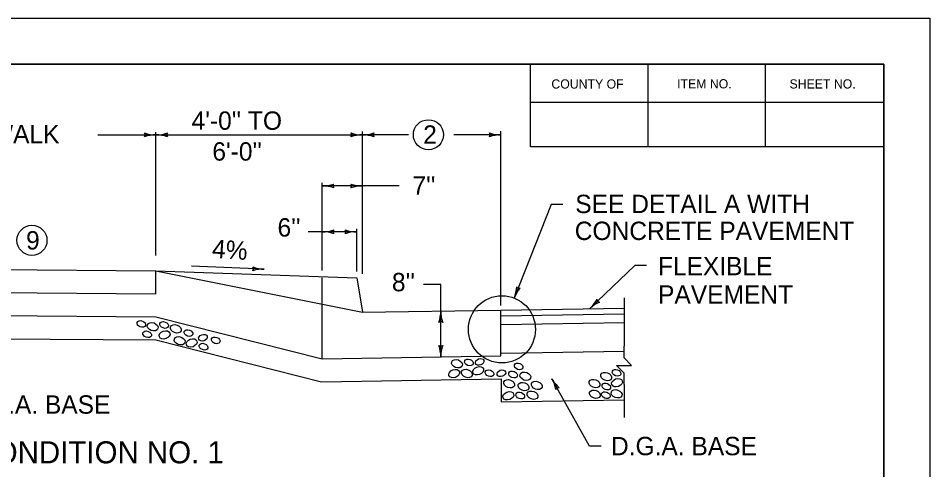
# Model space of a CAD drawing. Extents: x 1000 to 1036.3, y 1000 to 1022.
# Drawn here: x 1026.07 to 1036, y 1017.08 to 1022 of the extents above; entities that cross this region are included whole.
import ezdxf

# ---------------------------------------------------------------- set-up
doc = ezdxf.new("R2010")
doc.units = 0
for name, color, linetype in [('Level 1', 7, 'Continuous'), ('Level 10', 7, 'Continuous'), ('Level 11', 7, 'Continuous'), ('Level 51', 7, 'Continuous'), ('Level 53', 7, 'Continuous'), ('SB_PL_CUTLINE_PR', 7, 'Continuous'), ('SB_PL_SBL4_PR', 7, 'Continuous')]:
    doc.layers.add(name, color=color, linetype=linetype)

msp = doc.modelspace()

# ---------------------------------------------------------------- linework, layer by layer
at = {"layer": 'Level 1'}
for p, q in [((1026.9354, 1020.7298), (1027.569, 1020.7298)), ((1027.569, 1019.4153), (1027.569, 1020.7588)), ((1027.569, 1020.7298), (1029.819, 1020.7298)), ((1029.819, 1019.2179), (1029.819, 1020.7673)), ((1030.3197, 1020.7298), (1029.819, 1020.7298)), ((1031.3267, 1020.7298), (1030.8156, 1020.7298)), ((1031.3267, 1018.8717), (1031.3267, 1020.7713)), ((1029.3815, 1019.2525), (1029.3815, 1020.2073)), ((1029.819, 1020.1735), (1029.3815, 1020.1735)), ((1029.7801, 1020.1735), (1029.3815, 1020.1735)), ((1030.2176, 1020.1735), (1029.819, 1020.1735)), ((1031.8742, 1019.9717), (1031.4726, 1018.9517)), ((1032.001, 1019.9717), (1031.8742, 1019.9717)), ((1029.7565, 1019.24), (1029.7565, 1019.7078)), ((1029.7565, 1019.6735), (1029.2279, 1019.6735)), ((1028.7492, 1019.2657), (1027.9546, 1019.2988)), ((1032.7872, 1019.3063), (1032.2967, 1018.8372)), ((1032.9122, 1019.3063), (1032.7872, 1019.3063)), ((1023.819, 1019.2772), (1027.569, 1019.249)), ((1027.569, 1018.999), (1027.569, 1019.249)), ((1027.569, 1019.249), (1029.819, 1018.7985)), ((1027.569, 1019.249), (1029.7565, 1019.1735)), ((1029.3815, 1018.2916), (1029.3815, 1019.1735)), ((1029.7565, 1019.1735), (1029.819, 1018.7985)), ((1030.6725, 1019.0999), (1030.483, 1019.0999)), ((1030.6725, 1018.3118), (1030.6725, 1019.0999)), ((1023.8209, 1019.0272), (1027.569, 1018.999)), ((1032.6687, 1018.9547), (1032.6687, 1018.4266)), ((1029.819, 1018.7985), (1031.3266, 1018.8221)), ((1031.3266, 1018.8221), (1032.6687, 1018.843)), ((1031.3266, 1018.3221), (1031.3266, 1018.8221)), ((1023.819, 1018.7759), (1027.569, 1018.7478)), ((1027.569, 1018.7478), (1029.3815, 1018.2916)), ((1031.3276, 1018.7596), (1032.6687, 1018.7805)), ((1031.329, 1018.6658), (1032.6687, 1018.6868)), ((1023.819, 1018.5252), (1027.569, 1018.497)), ((1027.569, 1018.497), (1029.3736, 1018.0415)), ((1029.3815, 1018.2916), (1031.3266, 1018.3221)), ((1031.3339, 1018.3534), (1032.6687, 1018.3743)), ((1029.3736, 1018.0415), (1031.3305, 1018.0721)), ((1031.3305, 1018.0721), (1031.3305, 1017.822)), ((1032.2936, 1017.3393), (1031.8836, 1018.0742)), ((1032.6687, 1018.0099), (1032.6687, 1017.6503)), ((1031.3305, 1017.822), (1032.6687, 1017.8429)), ((1032.4186, 1017.3393), (1032.2936, 1017.3393))]:
    msp.add_line(p, q, dxfattribs=at)
msp.add_lwpolyline([(1032.6687, 1018.0099), (1032.6687, 1018.1349), (1032.5854, 1018.2183), (1032.752, 1018.2183), (1032.6687, 1018.3016), (1032.6687, 1018.4266)], dxfattribs=at)
for centre, radius in [((1030.5372, 1020.7311), 0.1638), ((1026.218, 1019.5813), 0.1638), ((1031.3387, 1018.6116), 0.3655)]:
    msp.add_circle(centre, radius, dxfattribs=at)
for centre, radius, start, end in [((1027.4204, 1020.7299), 0.0313, 318.7746, 40.89129), ((1027.569, 1020.3389), 0.3909, 90, 108.66878), ((1027.569, 1021.1208), 0.3909, 251.34716, 269.99389), ((1027.569, 1021.1208), 0.3909, 269.98778, 270), ((1027.569, 1021.1208), 0.3909, 270, 288.66878), ((1027.569, 1020.3389), 0.3909, 89.98778, 90), ((1027.569, 1020.3389), 0.3909, 71.34716, 89.99389), ((1027.7177, 1020.7298), 0.0313, 138.7746, 220.89129), ((1029.6704, 1020.7299), 0.0313, 318.7746, 40.89129), ((1029.819, 1020.3389), 0.3909, 90, 108.66878), ((1029.819, 1021.1208), 0.3909, 251.34716, 269.99389), ((1029.819, 1021.1208), 0.3909, 269.98778, 270), ((1029.819, 1021.1208), 0.3909, 270, 288.66878), ((1029.819, 1020.3389), 0.3909, 89.98778, 90), ((1029.819, 1020.3389), 0.3909, 71.34716, 89.99389), ((1029.9677, 1020.7298), 0.0313, 138.7746, 220.89129), ((1031.178, 1020.7299), 0.0313, 318.7746, 40.89129), ((1031.3267, 1020.3389), 0.3909, 90, 108.66878), ((1031.3267, 1021.1208), 0.3909, 251.34716, 269.99389), ((1031.3267, 1020.3389), 0.3909, 89.98778, 90), ((1029.3815, 1020.5644), 0.3909, 270, 288.66878), ((1029.5302, 1020.1735), 0.0313, 138.7746, 220.89129), ((1029.6704, 1020.1736), 0.0313, 318.7746, 40.89129), ((1029.819, 1020.5644), 0.3909, 251.34716, 269.99389), ((1029.3815, 1020.5644), 0.3909, 269.98778, 270), ((1029.3815, 1019.7826), 0.3909, 71.34716, 89.99389), ((1029.819, 1019.7826), 0.3909, 90, 108.66878), ((1029.819, 1019.7826), 0.3909, 89.98778, 90), ((1029.3815, 1020.0644), 0.3909, 270, 288.66878), ((1029.5302, 1019.6735), 0.0313, 138.7746, 220.89129), ((1029.6079, 1019.6736), 0.0313, 318.7746, 40.89129), ((1029.7565, 1020.0644), 0.3909, 251.34716, 269.99389), ((1029.3815, 1020.0644), 0.3909, 269.98778, 270), ((1029.3815, 1019.2826), 0.3909, 71.34716, 89.99389), ((1029.7565, 1019.2826), 0.3909, 90, 108.66878), ((1029.7565, 1019.2826), 0.3909, 89.98778, 90), ((1028.6007, 1019.2719), 0.0313, 316.3904, 38.5071), ((1028.7655, 1019.6563), 0.3909, 248.96296, 267.60969), ((1028.7329, 1018.8751), 0.3909, 87.61581, 106.28459), ((1028.7329, 1018.8751), 0.3909, 87.60358, 87.61581), ((1031.1088, 1019.0949), 0.3909, 338.50826, 357.17705), ((1031.8364, 1018.8085), 0.3909, 139.85542, 158.50215), ((1031.5271, 1019.09), 0.0313, 207.28286, 289.39956), ((1031.1088, 1019.0949), 0.3909, 338.49604, 338.50826), ((1032.0265, 1019.1197), 0.3909, 313.72144, 332.39023), ((1032.5669, 1018.5546), 0.3909, 115.0686, 133.71533), ((1032.4042, 1018.9399), 0.0313, 182.49604, 264.61274), ((1030.2816, 1018.8118), 0.3909, 341.34716, 359.99389), ((1031.0635, 1018.8118), 0.3909, 179.98778, 180), ((1031.0635, 1018.8118), 0.3909, 180, 198.66878), ((1032.0265, 1019.1197), 0.3909, 313.70922, 313.72144), ((1030.6725, 1018.6632), 0.0313, 48.7746, 130.89129), ((1030.6726, 1018.4605), 0.0313, 228.7746, 310.89129), ((1030.2816, 1018.3118), 0.3909, 0, 18.66878), ((1031.0635, 1018.3118), 0.3909, 161.34716, 179.99389), ((1030.2816, 1018.3118), 0.3909, 359.98778, 0), ((1032.2247, 1018.2645), 0.3906, 209.14709, 209.15932), ((1032.2247, 1018.2645), 0.3906, 209.15932, 227.8281), ((1031.5425, 1017.8839), 0.3906, 10.50647, 29.15321), ((1031.9559, 1017.9444), 0.0312, 77.93391, 160.05061)]:
    msp.add_arc(centre, radius, start, end, dxfattribs=at)
for centre, major_axis in [((1027.4095, 1018.6699), (0.046, -0.0168)), ((1027.5332, 1018.6403), (0.0575, -0.021)), ((1027.6576, 1018.659), (0.046, -0.0168)), ((1027.4732, 1018.5574), (0.046, -0.0168)), ((1027.6633, 1018.5507), (-0.0575, -0.021)), ((1027.7849, 1018.617), (0.0575, -0.021)), ((1027.9237, 1018.5712), (0.046, -0.0168)), ((1027.8274, 1018.4875), (0.0575, -0.021)), ((1027.9582, 1018.4632), (-0.0575, -0.021)), ((1028.0812, 1018.5205), (-0.046, -0.0168)), ((1028.2206, 1018.4907), (0.046, -0.0168)), ((1028.0874, 1018.4228), (0.046, -0.0168)), ((1030.9794, 1018.2515), (0.046, -0.0168)), ((1031.0957, 1018.2573), (-0.046, -0.0168)), ((1030.8487, 1018.2373), (0.0575, -0.021)), ((1031.0805, 1018.1599), (-0.0575, -0.021)), ((1031.5207, 1018.2083), (0.046, -0.0168)), ((1030.8189, 1018.1294), (-0.0575, -0.021)), ((1030.9566, 1018.1306), (0.0575, -0.021)), ((1031.2027, 1018.1336), (0.046, -0.0168)), ((1031.3322, 1018.1327), (-0.046, -0.0168)), ((1031.4597, 1018.1194), (0.046, -0.0168)), ((1031.5932, 1018.1002), (0.0575, -0.021)), ((1032.4749, 1018.0976), (0.0575, -0.021)), ((1032.5876, 1018.1387), (0.046, -0.0168)), ((1031.4179, 1018.0188), (0.0575, -0.021)), ((1031.5729, 1017.9883), (0.0575, -0.021)), ((1031.7178, 1018.0011), (0.0575, -0.021)), ((1032.3479, 1018.0214), (0.0575, -0.021)), ((1032.4758, 1017.9888), (0.046, -0.0168)), ((1032.5925, 1018.0303), (-0.0575, -0.021)), ((1031.4084, 1017.888), (-0.0575, -0.021)), ((1031.5384, 1017.8907), (0.046, -0.0168)), ((1031.672, 1017.8943), (0.0575, -0.021)), ((1032.3504, 1017.9045), (0.0575, -0.021)), ((1032.4707, 1017.8948), (0.046, -0.0168)), ((1032.588, 1017.9095), (0.0575, -0.021))]:
    msp.add_ellipse(centre, major_axis=major_axis, ratio=0.705595, dxfattribs=at)
at = {"layer": 'Level 10'}
for p, q in [((1000, 1022), (1036, 1022)), ((1036, 1022), (1036, 1000)), ((1007, 1021.5), (1035.5, 1021.5)), ((1035.5, 1021.5), (1035.5, 1000.5))]:
    msp.add_line(p, q, dxfattribs=at)
at = {"layer": 'Level 11'}
msp.add_lwpolyline([(1007, 1000.5), (1035.5, 1000.5), (1035.5, 1021.5), (1007, 1021.5)], close=True, dxfattribs=at)
at = {"layer": 'Level 51'}
for p, q in [((1031.65, 1021.5), (1031.5353, 1021.5)), ((1031.65, 1020.6), (1031.65, 1021.5)), ((1032.93, 1020.6), (1032.93, 1021.5)), ((1034.21, 1020.6), (1034.21, 1021.5)), ((1035.5, 1020.6), (1035.5, 1021.5)), ((1035.5, 1021.0807), (1031.65, 1021.0807)), ((1035.5, 1020.6), (1031.65, 1020.6))]:
    msp.add_line(p, q, dxfattribs=at)
at = {"layer": 'Level 53'}
for p, q in [((1031.65, 1020.6), (1031.65, 1021.5)), ((1035.5, 1020.6), (1035.5, 1021.5))]:
    msp.add_line(p, q, dxfattribs=at)
at = {"layer": 'SB_PL_CUTLINE_PR'}
msp.add_lwpolyline([(1000, 1022), (1036, 1022), (1036, 1000), (1000, 1000)], close=True, dxfattribs=at)
at = {"layer": 'SB_PL_SBL4_PR'}
msp.add_lwpolyline([(1007, 1000.5), (1035.5, 1000.5), (1035.5, 1021.5), (1007, 1021.5)], close=True, dxfattribs=at)

# ---------------------------------------------------------------- texts
at = {"layer": 'Level 1'}
for s, height, p in [("4'-0'' TO", 0.2, (1027.9571, 1020.7849)), ("5'-0'' SIDEWALK", 0.2, (1024.5217, 1020.6379)), ('2', 0.2, (1030.4804, 1020.6328)), ("6'-0''", 0.2, (1028.1834, 1020.4493)), ("7''", 0.2, (1030.3634, 1020.0772)), ('SEE DETAIL A WITH', 0.2, (1032.1376, 1019.8775)), ("6''", 0.2, (1028.8934, 1019.622)), ('CONCRETE PAVEMENT', 0.2, (1032.1319, 1019.5846)), ('9', 0.2, (1026.1538, 1019.4813)), ('FLEXIBLE', 0.2, (1033.0378, 1019.2005)), ("8''", 0.2, (1030.1399, 1019.0261)), ('PAVEMENT', 0.2, (1033.0394, 1018.8917)), ('D.G.A. BASE', 0.2, (1025.4824, 1017.6928)), ('D.G.A. BASE', 0.2, (1032.5266, 1017.2403)), ('SECTION A-A CONDITION NO. 1', 0.24, (1023.4407, 1017.1522))]:
    msp.add_text(s, height=height, dxfattribs=at).set_placement(p)
msp.add_text('4%', height=0.2, rotation=356, dxfattribs=at).set_placement((1028.1749, 1019.3932))
at = {"layer": 'Level 51'}
for s, p in [('COUNTY OF', (1031.8773, 1021.234)), ('ITEM NO.', (1033.2473, 1021.236)), ('SHEET NO.', (1034.472, 1021.2347))]:
    msp.add_text(s, height=0.1, dxfattribs=at).set_placement(p)

doc.saveas('drawing.dxf')
